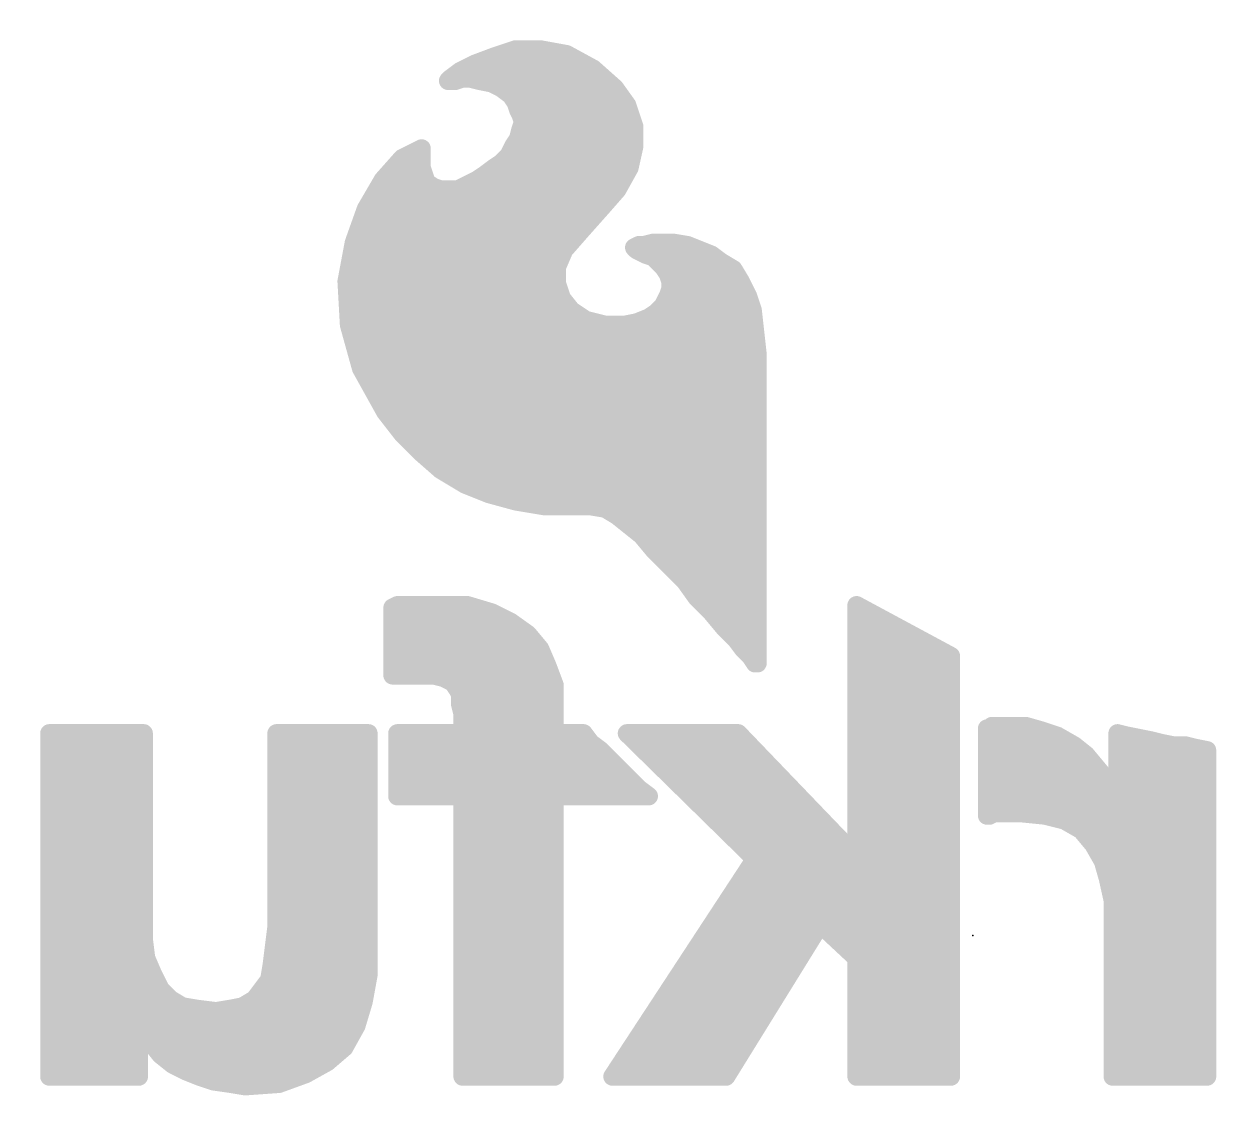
# Model space of a CAD drawing. Extents: x -17 to 166, y -13 to 51.
# Drawn here: x 8.901 to 13.87, y 8.913 to 13.423 of the extents above; entities that cross this region are included whole.
import ezdxf

# ---------------------------------------------------------------- set-up
doc = ezdxf.new("R2010")
doc.units = 0
for name, color, linetype in [('21', 41, 'CONTINUOUS'), ('22', 40, 'CONTINUOUS'), ('24', 53, 'CONTINUOUS'), ('51', 53, 'CONTINUOUS')]:
    doc.layers.add(name, color=color, linetype=linetype)

msp = doc.modelspace()

# ---------------------------------------------------------------- linework, layer by layer
at = {"layer": '21', "const_width": 0.2032}
msp.add_lwpolyline([(5, 16.27, 0.3946), (9.8, 6.57)], format="xyb", dxfattribs=at)
at = {"layer": '22', "const_width": 0.0762}
for points in [[(10.766, 13.258), (10.846, 13.288)], [(10.846, 13.288), (10.936, 13.318)], [(10.936, 13.318), (11.036, 13.318)], [(11.036, 13.318), (11.146, 13.298)], [(11.146, 13.298), (11.256, 13.238)], [(10.706, 13.228), (10.766, 13.258)], [(10.7681, 13.2588), (11.2179, 13.2588)], [(11.256, 13.238), (11.346, 13.158)], [(10.656, 13.188), (10.666, 13.198)], [(10.686, 13.188), (10.656, 13.188)], [(10.666, 13.198), (10.706, 13.228)], [(10.716, 13.198), (10.686, 13.188)], [(10.746, 13.198), (10.716, 13.198)], [(10.786, 13.188), (10.746, 13.198)], [(10.836, 13.178), (10.786, 13.188)], [(10.813, 13.1826), (11.3183, 13.1826)], [(10.876, 13.158), (10.836, 13.178)], [(10.916, 13.128), (10.876, 13.158)], [(11.346, 13.158), (11.396, 13.088)], [(10.936, 13.098), (10.916, 13.128)], [(10.9304, 13.1064), (11.3829, 13.1064)], [(10.946, 13.068), (10.936, 13.098)], [(11.396, 13.088), (11.426, 12.998)], [(10.956, 13.048), (10.946, 13.068)], [(10.966, 13.018), (10.956, 13.048)], [(10.946, 12.948), (10.956, 12.988)], [(10.956, 12.988), (10.966, 13.018)], [(10.9619, 13.0302), (11.4153, 13.0302)], [(11.426, 12.998), (11.426, 12.918)], [(10.926, 12.918), (10.946, 12.948)], [(10.9475, 12.954), (11.426, 12.954)], [(10.466, 12.868), (10.546, 12.908)], [(10.546, 12.908), (10.546, 12.828)], [(10.906, 12.878), (10.926, 12.918)], [(11.426, 12.918), (11.406, 12.828)], [(10.386, 12.778), (10.466, 12.868)], [(10.4856, 12.8778), (10.546, 12.8778)], [(10.846, 12.828), (10.876, 12.848)], [(10.876, 12.848), (10.906, 12.878)], [(10.9058, 12.8778), (11.4171, 12.8778)], [(10.407, 12.8016), (10.5548, 12.8016)], [(10.546, 12.828), (10.566, 12.768)], [(10.776, 12.778), (10.806, 12.798)], [(10.806, 12.798), (10.846, 12.828)], [(10.8108, 12.8016), (11.3913, 12.8016)], [(11.406, 12.828), (11.356, 12.738)], [(10.316, 12.658), (10.386, 12.778)], [(10.566, 12.768), (10.596, 12.748)], [(10.596, 12.748), (10.626, 12.738)], [(10.626, 12.738), (10.696, 12.738)], [(10.696, 12.738), (10.776, 12.778)], [(11.356, 12.738), (11.286, 12.658)], [(10.3553, 12.7254), (11.345, 12.7254)], [(10.266, 12.518), (10.316, 12.658)], [(10.3129, 12.6492), (11.2782, 12.6492)], [(11.286, 12.658), (11.206, 12.568)], [(10.2856, 12.573), (11.2104, 12.573)], [(11.206, 12.568), (11.136, 12.488)], [(10.236, 12.358), (10.266, 12.518)], [(10.262, 12.4968), (11.1437, 12.4968)], [(11.136, 12.488), (11.106, 12.418)], [(11.426, 12.498), (11.446, 12.508)], [(11.436, 12.488), (11.426, 12.498)], [(11.4272, 12.4968), (11.674, 12.4968)], [(11.476, 12.468), (11.436, 12.488)], [(11.446, 12.508), (11.466, 12.508)], [(11.466, 12.508), (11.506, 12.518)], [(11.506, 12.518), (11.586, 12.518)], [(11.586, 12.518), (11.646, 12.508)], [(11.646, 12.508), (11.746, 12.468)], [(11.506, 12.458), (11.476, 12.468)], [(11.546, 12.418), (11.506, 12.458)], [(11.746, 12.468), (11.786, 12.438)], [(11.786, 12.438), (11.836, 12.408)], [(10.2477, 12.4206), (11.1071, 12.4206)], [(11.106, 12.418), (11.106, 12.348)], [(11.5434, 12.4206), (11.815, 12.4206)], [(11.566, 12.388), (11.546, 12.418)], [(11.576, 12.358), (11.566, 12.388)], [(11.836, 12.408), (11.866, 12.358)], [(10.246, 12.178), (10.236, 12.358)], [(10.2368, 12.3444), (11.1072, 12.3444)], [(11.106, 12.348), (11.126, 12.288)], [(11.576, 12.328), (11.576, 12.358)], [(11.576, 12.3444), (11.8728, 12.3444)], [(11.866, 12.358), (11.896, 12.298)], [(11.126, 12.288), (11.166, 12.238)], [(11.546, 12.258), (11.566, 12.298)], [(11.566, 12.298), (11.576, 12.328)], [(11.896, 12.298), (11.916, 12.238)], [(10.241, 12.2682), (11.1418, 12.2682)], [(11.166, 12.238), (11.226, 12.198)], [(11.516, 12.228), (11.546, 12.258)], [(11.5511, 12.2682), (11.9059, 12.2682)], [(11.916, 12.238), (11.936, 12.058)], [(10.2452, 12.192), (11.25, 12.192)], [(11.226, 12.198), (11.306, 12.178)], [(11.386, 12.178), (11.436, 12.188)], [(11.436, 12.188), (11.486, 12.208)], [(11.446, 12.192), (11.9211, 12.192)], [(11.486, 12.208), (11.516, 12.228)], [(10.296, 11.998), (10.246, 12.178)], [(11.306, 12.178), (11.386, 12.178)], [(10.2633, 12.1158), (11.9296, 12.1158)], [(10.2844, 12.0396), (11.936, 12.0396)], [(11.936, 12.058), (11.936, 10.778)], [(10.396, 11.818), (10.296, 11.998)], [(10.3152, 11.9634), (11.936, 11.9634)], [(10.3576, 11.8872), (11.936, 11.8872)], [(10.466, 11.728), (10.396, 11.818)], [(10.4014, 11.811), (11.936, 11.811)], [(10.4607, 11.7348), (11.936, 11.7348)], [(10.546, 11.648), (10.466, 11.728)], [(10.5354, 11.6586), (11.936, 11.6586)], [(10.626, 11.578), (10.546, 11.648)], [(10.621, 11.5824), (11.936, 11.5824)], [(10.726, 11.518), (10.626, 11.578)], [(10.826, 11.478), (10.726, 11.518)], [(10.7555, 11.5062), (11.936, 11.5062)], [(10.936, 11.448), (10.826, 11.478)], [(11.056, 11.428), (10.936, 11.448)], [(11.044, 11.43), (11.936, 11.43)], [(11.246, 11.428), (11.056, 11.428)], [(11.306, 11.418), (11.246, 11.428)], [(11.356, 11.388), (11.306, 11.418)], [(11.456, 11.308), (11.356, 11.388)], [(11.3987, 11.3538), (11.936, 11.3538)], [(11.506, 11.248), (11.456, 11.308)], [(11.4813, 11.2776), (11.936, 11.2776)], [(11.636, 11.118), (11.506, 11.248)], [(11.5526, 11.2014), (11.936, 11.2014)], [(11.6288, 11.1252), (11.936, 11.1252)], [(11.686, 11.048), (11.636, 11.118)], [(11.6853, 11.049), (11.936, 11.049)], [(11.746, 10.988), (11.686, 11.048)], [(10.446, 11.018), (10.426, 11.008)], [(10.426, 11.008), (10.426, 10.728)], [(10.736, 11.018), (10.446, 11.018)], [(10.836, 10.988), (10.736, 11.018)], [(12.736, 10.808), (12.346, 11.018)], [(12.346, 11.018), (12.346, 9.978)], [(10.426, 10.9728), (10.8664, 10.9728)], [(10.916, 10.948), (10.836, 10.988)], [(10.986, 10.898), (10.916, 10.948)], [(11.796, 10.928), (11.746, 10.988)], [(11.7587, 10.9728), (11.936, 10.9728)], [(12.346, 10.9728), (12.4299, 10.9728)], [(10.426, 10.8966), (10.9872, 10.8966)], [(11.036, 10.838), (10.986, 10.898)], [(11.846, 10.878), (11.796, 10.928)], [(11.8274, 10.8966), (11.936, 10.8966)], [(12.346, 10.8966), (12.5715, 10.8966)], [(11.876, 10.838), (11.846, 10.878)], [(10.426, 10.8204), (11.0435, 10.8204)], [(11.066, 10.768), (11.036, 10.838)], [(11.906, 10.808), (11.876, 10.838)], [(11.8936, 10.8204), (11.936, 10.8204)], [(11.926, 10.778), (11.906, 10.808)], [(12.346, 10.8204), (12.713, 10.8204)], [(12.736, 9.068), (12.736, 10.808)], [(11.096, 10.688), (11.066, 10.768)], [(11.936, 10.778), (11.926, 10.778)], [(10.426, 10.7442), (11.0749, 10.7442)], [(10.426, 10.728), (10.596, 10.728)], [(10.596, 10.728), (10.636, 10.718)], [(10.636, 10.718), (10.676, 10.698)], [(10.676, 10.698), (10.696, 10.668)], [(12.346, 10.7442), (12.736, 10.7442)], [(10.696, 10.668), (10.706, 10.648)], [(10.696, 10.668), (11.096, 10.668)], [(10.706, 10.648), (10.706, 10.608)], [(11.096, 10.488), (11.096, 10.688)], [(12.346, 10.668), (12.736, 10.668)], [(10.706, 10.608), (10.716, 10.568)], [(10.7101, 10.5918), (11.096, 10.5918)], [(10.716, 10.568), (10.716, 10.488)], [(12.346, 10.5918), (12.736, 10.5918)], [(10.716, 10.5156), (11.096, 10.5156)], [(12.346, 10.5156), (12.736, 10.5156)], [(12.896, 10.508), (12.886, 10.508)], [(12.886, 10.508), (12.886, 10.148)], [(12.906, 10.518), (12.896, 10.508)], [(12.9036, 10.5156), (13.0544, 10.5156)], [(13.046, 10.518), (12.906, 10.518)], [(13.116, 10.498), (13.046, 10.518)], [(13.176, 10.478), (13.116, 10.498)], [(9.396, 10.488), (9.006, 10.488)], [(9.006, 10.488), (9.006, 9.068)], [(9.396, 9.638), (9.396, 10.488)], [(10.326, 10.488), (9.946, 10.488)], [(9.946, 10.488), (9.946, 9.688)], [(10.326, 9.488), (10.326, 10.488)], [(10.716, 10.488), (10.446, 10.488)], [(10.446, 10.488), (10.446, 10.228)], [(11.216, 10.488), (11.096, 10.488)], [(11.246, 10.448), (11.216, 10.488)], [(11.286, 10.418), (11.246, 10.448)], [(11.856, 10.488), (11.396, 10.488)], [(11.396, 10.488), (11.926, 9.968)], [(12.346, 9.978), (11.856, 10.488)], [(13.246, 10.438), (13.176, 10.478)], [(13.466, 10.478), (13.426, 10.488)], [(13.426, 10.488), (13.426, 10.218)], [(13.566, 10.458), (13.466, 10.478)], [(13.606, 10.448), (13.566, 10.458)], [(13.656, 10.438), (13.606, 10.448)], [(9.006, 10.4394), (9.396, 10.4394)], [(9.946, 10.4394), (10.326, 10.4394)], [(10.446, 10.4394), (11.2575, 10.4394)], [(11.446, 10.258), (11.286, 10.418)], [(11.4455, 10.4394), (11.9027, 10.4394)], [(12.346, 10.4394), (12.736, 10.4394)], [(12.886, 10.4394), (13.2436, 10.4394)], [(13.296, 10.398), (13.246, 10.438)], [(13.346, 10.338), (13.296, 10.398)], [(13.426, 10.4394), (13.649, 10.4394)], [(13.706, 10.438), (13.656, 10.438)], [(13.746, 10.428), (13.706, 10.438)], [(13.796, 10.418), (13.746, 10.428)], [(13.796, 9.068), (13.796, 10.418)], [(9.006, 10.3632), (9.396, 10.3632)], [(9.946, 10.3632), (10.326, 10.3632)], [(10.446, 10.3632), (11.3408, 10.3632)], [(11.5232, 10.3632), (11.9759, 10.3632)], [(12.346, 10.3632), (12.736, 10.3632)], [(12.886, 10.3632), (13.325, 10.3632)], [(13.426, 10.3632), (13.796, 10.3632)], [(13.386, 10.288), (13.346, 10.338)], [(9.006, 10.287), (9.396, 10.287)], [(9.946, 10.287), (10.326, 10.287)], [(10.446, 10.287), (11.417, 10.287)], [(11.486, 10.228), (11.446, 10.258)], [(11.6009, 10.287), (12.0491, 10.287)], [(12.346, 10.287), (12.736, 10.287)], [(12.886, 10.287), (13.3866, 10.287)], [(13.426, 10.218), (13.386, 10.288)], [(13.426, 10.287), (13.796, 10.287)], [(9.006, 10.2108), (9.396, 10.2108)], [(9.946, 10.2108), (10.326, 10.2108)], [(10.446, 10.228), (10.716, 10.228)], [(10.716, 10.228), (10.716, 9.068)], [(10.716, 10.2108), (11.096, 10.2108)], [(11.096, 10.228), (11.486, 10.228)], [(11.096, 9.068), (11.096, 10.228)], [(11.6785, 10.2108), (12.1223, 10.2108)], [(12.346, 10.2108), (12.736, 10.2108)], [(12.886, 10.2108), (13.796, 10.2108)], [(12.896, 10.148), (12.916, 10.158)], [(12.916, 10.158), (13.026, 10.158)], [(13.026, 10.158), (13.126, 10.148)], [(9.006, 10.1346), (9.396, 10.1346)], [(9.946, 10.1346), (10.326, 10.1346)], [(10.716, 10.1346), (11.096, 10.1346)], [(11.7562, 10.1346), (12.1955, 10.1346)], [(12.346, 10.1346), (12.736, 10.1346)], [(12.886, 10.148), (12.896, 10.148)], [(13.126, 10.148), (13.206, 10.128)], [(13.1796, 10.1346), (13.796, 10.1346)], [(13.206, 10.128), (13.276, 10.088)], [(9.006, 10.0584), (9.396, 10.0584)], [(9.946, 10.0584), (10.326, 10.0584)], [(10.716, 10.0584), (11.096, 10.0584)], [(11.8339, 10.0584), (12.2688, 10.0584)], [(12.346, 10.0584), (12.736, 10.0584)], [(13.276, 10.088), (13.326, 10.028)], [(13.3007, 10.0584), (13.796, 10.0584)], [(13.326, 10.028), (13.366, 9.958)], [(9.006, 9.9822), (9.396, 9.9822)], [(9.946, 9.9822), (10.326, 9.9822)], [(10.716, 9.9822), (11.096, 9.9822)], [(11.926, 9.968), (11.336, 9.068)], [(11.9115, 9.9822), (12.342, 9.9822)], [(12.346, 9.9822), (12.736, 9.9822)], [(13.3522, 9.9822), (13.796, 9.9822)], [(13.366, 9.958), (13.386, 9.888)], [(9.006, 9.906), (9.396, 9.906)], [(9.946, 9.906), (10.326, 9.906)], [(10.716, 9.906), (11.096, 9.906)], [(11.8854, 9.906), (12.736, 9.906)], [(13.3809, 9.906), (13.796, 9.906)], [(13.386, 9.888), (13.406, 9.798)], [(9.006, 9.8298), (9.396, 9.8298)], [(9.946, 9.8298), (10.326, 9.8298)], [(10.716, 9.8298), (11.096, 9.8298)], [(11.8354, 9.8298), (12.736, 9.8298)], [(13.3989, 9.8298), (13.796, 9.8298)], [(9.006, 9.7536), (9.396, 9.7536)], [(9.946, 9.7536), (10.326, 9.7536)], [(10.716, 9.7536), (11.096, 9.7536)], [(11.7855, 9.7536), (12.736, 9.7536)], [(13.406, 9.798), (13.406, 9.068)], [(13.406, 9.7536), (13.796, 9.7536)], [(9.006, 9.6774), (9.396, 9.6774)], [(9.946, 9.688), (9.926, 9.528)], [(9.9447, 9.6774), (10.326, 9.6774)], [(10.716, 9.6774), (11.096, 9.6774)], [(11.7355, 9.6774), (12.1832, 9.6774)], [(11.806, 9.068), (12.196, 9.698)], [(12.196, 9.698), (12.346, 9.558)], [(12.2181, 9.6774), (12.736, 9.6774)], [(13.406, 9.6774), (13.796, 9.6774)], [(9.406, 9.558), (9.396, 9.638)], [(9.006, 9.6012), (9.4006, 9.6012)], [(9.436, 9.488), (9.406, 9.558)], [(9.9352, 9.6012), (10.326, 9.6012)], [(10.716, 9.6012), (11.096, 9.6012)], [(11.6855, 9.6012), (12.1361, 9.6012)], [(12.2997, 9.6012), (12.736, 9.6012)], [(12.346, 9.558), (12.346, 9.068)], [(13.406, 9.6012), (13.796, 9.6012)], [(9.006, 9.525), (9.4201, 9.525)], [(9.926, 9.528), (9.916, 9.468)], [(9.9255, 9.525), (10.326, 9.525)], [(10.716, 9.525), (11.096, 9.525)], [(11.6356, 9.525), (12.0889, 9.525)], [(12.346, 9.525), (12.736, 9.525)], [(13.406, 9.525), (13.796, 9.525)], [(9.466, 9.428), (9.436, 9.488)], [(9.916, 9.468), (9.856, 9.388)], [(10.306, 9.378), (10.326, 9.488)], [(9.006, 9.4488), (9.4556, 9.4488)], [(9.506, 9.388), (9.466, 9.428)], [(9.9016, 9.4488), (10.3189, 9.4488)], [(10.716, 9.4488), (11.096, 9.4488)], [(11.5856, 9.4488), (12.0417, 9.4488)], [(12.346, 9.4488), (12.736, 9.4488)], [(13.406, 9.4488), (13.796, 9.4488)], [(9.006, 9.3726), (9.5317, 9.3726)], [(9.556, 9.358), (9.506, 9.388)], [(9.616, 9.348), (9.556, 9.358)], [(9.806, 9.358), (9.756, 9.348)], [(9.856, 9.388), (9.806, 9.358)], [(9.8303, 9.3726), (10.3044, 9.3726)], [(10.276, 9.278), (10.306, 9.378)], [(10.716, 9.3726), (11.096, 9.3726)], [(11.5357, 9.3726), (11.9946, 9.3726)], [(12.346, 9.3726), (12.736, 9.3726)], [(13.406, 9.3726), (13.796, 9.3726)], [(9.696, 9.338), (9.616, 9.348)], [(9.756, 9.348), (9.696, 9.338)], [(9.006, 9.2964), (10.2815, 9.2964)], [(9.376, 9.068), (9.376, 9.268)], [(9.376, 9.268), (9.386, 9.268)], [(9.386, 9.268), (9.426, 9.208)], [(10.226, 9.188), (10.276, 9.278)], [(10.716, 9.2964), (11.096, 9.2964)], [(11.4857, 9.2964), (11.9474, 9.2964)], [(12.346, 9.2964), (12.736, 9.2964)], [(13.406, 9.2964), (13.796, 9.2964)], [(9.006, 9.2202), (9.376, 9.2202)], [(9.4179, 9.2202), (10.2439, 9.2202)], [(9.426, 9.208), (9.466, 9.158)], [(10.716, 9.2202), (11.096, 9.2202)], [(11.4358, 9.2202), (11.9002, 9.2202)], [(12.346, 9.2202), (12.736, 9.2202)], [(13.406, 9.2202), (13.796, 9.2202)], [(9.466, 9.158), (9.516, 9.118)], [(10.156, 9.128), (10.226, 9.188)], [(9.006, 9.144), (9.376, 9.144)], [(9.4835, 9.144), (10.1747, 9.144)], [(9.516, 9.118), (9.576, 9.088)], [(10.066, 9.078), (10.156, 9.128)], [(10.716, 9.144), (11.096, 9.144)], [(11.3858, 9.144), (11.853, 9.144)], [(12.346, 9.144), (12.736, 9.144)], [(13.406, 9.144), (13.796, 9.144)], [(9.006, 9.068), (9.376, 9.068)], [(9.576, 9.088), (9.626, 9.068)], [(9.626, 9.068), (9.686, 9.048)], [(9.6266, 9.0678), (10.038, 9.0678)], [(9.956, 9.038), (10.066, 9.078)], [(10.716, 9.068), (11.096, 9.068)], [(11.336, 9.068), (11.806, 9.068)], [(12.346, 9.068), (12.736, 9.068)], [(13.406, 9.068), (13.796, 9.068)], [(9.686, 9.048), (9.756, 9.038)], [(9.756, 9.038), (9.816, 9.028)], [(9.816, 9.028), (9.956, 9.038)]]:
    msp.add_lwpolyline(points, dxfattribs=at)
at = {"layer": '22', "const_width": 0.0381}
for points in [[(10.84, 13.3061, 1), (10.852, 13.2699)], [(10.8527, 13.2702, 1), (10.8393, 13.3058)], [(10.936, 13.3371, 1), (10.936, 13.299)], [(10.942, 13.2999, 1), (10.93, 13.3361)], [(11.0394, 13.3367, 1), (11.0326, 13.2993)], [(11.036, 13.299, 1), (11.036, 13.3371)], [(11.1551, 13.3147, 1), (11.1369, 13.2813)], [(11.1426, 13.2793, 1), (11.1494, 13.3167)], [(10.7593, 13.2758, 1), (10.7727, 13.2402)], [(10.7681, 13.2779, 1), (10.7681, 13.2398)], [(10.7745, 13.241, 1), (10.7575, 13.275)], [(11.2179, 13.2398, 1), (11.2179, 13.2779)], [(11.2687, 13.2522, 1), (11.2433, 13.2238)], [(11.2469, 13.2213, 1), (11.2651, 13.2547)], [(10.656, 13.2071, 1), (10.656, 13.169)], [(10.6425, 13.2015, 1), (10.6695, 13.1745)], [(10.6546, 13.2132, 1), (10.6774, 13.1828)], [(10.6795, 13.1845, 1), (10.6525, 13.2115)], [(10.68, 13.2061, 1), (10.692, 13.1699)], [(10.686, 13.169, 1), (10.686, 13.2071)], [(10.6975, 13.245, 1), (10.7145, 13.211)], [(10.7174, 13.2128, 1), (10.6946, 13.2432)], [(10.716, 13.2171, 1), (10.716, 13.179)], [(10.722, 13.1799, 1), (10.71, 13.2161)], [(10.7506, 13.2165, 1), (10.7414, 13.1795)], [(10.746, 13.179, 1), (10.746, 13.2171)], [(10.7897, 13.2067, 1), (10.7823, 13.1693)], [(10.7814, 13.1695, 1), (10.7906, 13.2065)], [(10.813, 13.2017, 1), (10.813, 13.1636)], [(11.3183, 13.1636, 1), (11.3183, 13.2017)], [(10.8445, 13.195, 1), (10.8275, 13.161)], [(10.8323, 13.1593, 1), (10.8397, 13.1967)], [(10.8874, 13.1732, 1), (10.8646, 13.1428)], [(10.8675, 13.141, 1), (10.8845, 13.175)], [(11.3615, 13.1691, 1), (11.3305, 13.1469)], [(11.3333, 13.1438, 1), (11.3587, 13.1722)], [(10.9319, 13.1386, 1), (10.9001, 13.1174)], [(10.9046, 13.1128, 1), (10.9274, 13.1432)], [(10.9304, 13.1255, 1), (10.9304, 13.0874)], [(10.9541, 13.104, 1), (10.9179, 13.092)], [(10.9201, 13.0874, 1), (10.9519, 13.1086)], [(11.4141, 13.094, 1), (11.3779, 13.082)], [(11.3829, 13.0874, 1), (11.3829, 13.1255)], [(10.963, 13.0765, 1), (10.929, 13.0595)], [(10.9279, 13.062, 1), (10.9641, 13.074)], [(10.9741, 13.054, 1), (10.9379, 13.042)], [(10.939, 13.0395, 1), (10.973, 13.0565)], [(11.3805, 13.0769, 1), (11.4115, 13.0991)], [(10.9745, 12.9834, 1), (10.9375, 12.9926)], [(10.9619, 13.0493, 1), (10.9619, 13.0112)], [(10.9841, 13.012, 1), (10.9479, 13.024)], [(10.9479, 13.012, 1), (10.9841, 13.024)], [(11.4451, 12.998, 1), (11.407, 12.998)], [(11.4079, 12.992, 1), (11.4441, 13.004)], [(11.4153, 13.0112, 1), (11.4153, 13.0493)], [(10.9275, 12.9526, 1), (10.9645, 12.9434)], [(10.9475, 12.9731, 1), (10.9475, 12.935)], [(10.9619, 12.9374, 1), (10.9301, 12.9586)], [(10.9379, 12.994, 1), (10.9741, 12.982)], [(11.426, 12.935, 1), (11.426, 12.9731)], [(10.5651, 12.908, 1), (10.527, 12.908)], [(10.5545, 12.891, 1), (10.5375, 12.925)], [(10.9101, 12.9286, 1), (10.9419, 12.9074)], [(10.943, 12.9095, 1), (10.909, 12.9265)], [(11.407, 12.918, 1), (11.4451, 12.918)], [(11.4446, 12.9139, 1), (11.4074, 12.9221)], [(10.4575, 12.885, 1), (10.4745, 12.851)], [(10.4802, 12.8553, 1), (10.4518, 12.8807)], [(10.4856, 12.8969, 1), (10.4856, 12.8588)], [(10.546, 12.8588, 1), (10.546, 12.8969)], [(10.8625, 12.8615, 1), (10.8895, 12.8345)], [(10.8866, 12.8321, 1), (10.8654, 12.8639)], [(10.9058, 12.8969, 1), (10.9058, 12.8588)], [(10.889, 12.8865, 1), (10.923, 12.8695)], [(10.9195, 12.8645, 1), (10.8925, 12.8915)], [(11.4171, 12.8588, 1), (11.4171, 12.8969)], [(10.407, 12.8207, 1), (10.407, 12.7826)], [(10.5641, 12.834, 1), (10.5279, 12.822)], [(10.527, 12.828, 1), (10.5651, 12.828)], [(10.5548, 12.7826, 1), (10.5548, 12.8207)], [(10.7946, 12.8132, 1), (10.8174, 12.7828)], [(10.8108, 12.8207, 1), (10.8108, 12.7826)], [(10.8166, 12.7821, 1), (10.7954, 12.8139)], [(10.8354, 12.8439, 1), (10.8566, 12.8121)], [(10.8574, 12.8128, 1), (10.8346, 12.8432)], [(11.3874, 12.8321, 1), (11.4246, 12.8239)], [(11.4227, 12.8187, 1), (11.3893, 12.8373)], [(11.3913, 12.7826, 1), (11.3913, 12.8207)], [(10.3718, 12.7907, 1), (10.4002, 12.7653)], [(10.4025, 12.7684, 1), (10.3695, 12.7876)], [(10.5766, 12.7839, 1), (10.5554, 12.7521)], [(10.5479, 12.762, 1), (10.5841, 12.774)], [(10.602, 12.7661, 1), (10.59, 12.7299)], [(10.5854, 12.7321, 1), (10.6066, 12.7639)], [(10.626, 12.7571, 1), (10.626, 12.719)], [(10.62, 12.7199, 1), (10.632, 12.7561)], [(10.6875, 12.755, 1), (10.7045, 12.721)], [(10.696, 12.719, 1), (10.696, 12.7571)], [(10.7654, 12.7939, 1), (10.7866, 12.7621)], [(10.7845, 12.761, 1), (10.7675, 12.795)], [(11.3703, 12.7255, 1), (11.3417, 12.7505)], [(10.3553, 12.7445, 1), (10.3553, 12.7064)], [(11.3393, 12.7473, 1), (11.3727, 12.7287)], [(11.345, 12.7064, 1), (11.345, 12.7445)], [(10.3129, 12.6683, 1), (10.3129, 12.6302)], [(10.2995, 12.6676, 1), (10.3325, 12.6484)], [(10.3339, 12.6516, 1), (10.2981, 12.6644)], [(11.2717, 12.6705, 1), (11.3003, 12.6455)], [(11.3002, 12.6453, 1), (11.2718, 12.6707)], [(11.2782, 12.6302, 1), (11.2782, 12.6683)], [(10.2856, 12.5921, 1), (10.2856, 12.554)], [(11.1918, 12.5807, 1), (11.2202, 12.5553)], [(11.2203, 12.5555, 1), (11.1917, 12.5805)], [(11.2104, 12.554, 1), (11.2104, 12.5921)], [(10.262, 12.5159, 1), (10.262, 12.4778)], [(10.2481, 12.5244, 1), (10.2839, 12.5116)], [(10.2847, 12.5145, 1), (10.2473, 12.5215)], [(11.1535, 12.4805, 1), (11.1185, 12.4955)], [(11.1437, 12.4778, 1), (11.1437, 12.5159)], [(11.4395, 12.5115, 1), (11.4125, 12.4845)], [(11.4175, 12.515, 1), (11.4345, 12.481)], [(11.4272, 12.5159, 1), (11.4272, 12.4778)], [(11.4445, 12.505, 1), (11.4275, 12.471)], [(11.446, 12.5271, 1), (11.446, 12.489)], [(11.4545, 12.491, 1), (11.4375, 12.525)], [(11.4614, 12.5265, 1), (11.4706, 12.4895)], [(11.466, 12.489, 1), (11.466, 12.5271)], [(11.506, 12.5371, 1), (11.506, 12.499)], [(11.5106, 12.4995, 1), (11.5014, 12.5365)], [(11.5891, 12.5368, 1), (11.5829, 12.4992)], [(11.586, 12.499, 1), (11.586, 12.5371)], [(11.6531, 12.5257, 1), (11.6389, 12.4903)], [(11.6429, 12.4892, 1), (11.6491, 12.5268)], [(11.674, 12.4778, 1), (11.674, 12.5159)], [(11.1217, 12.5005, 1), (11.1503, 12.4755)], [(11.4225, 12.4745, 1), (11.4495, 12.5015)], [(11.482, 12.4861, 1), (11.47, 12.4499)], [(11.4675, 12.451, 1), (11.4845, 12.485)], [(11.5195, 12.4715, 1), (11.4925, 12.4445)], [(11.5, 12.4399, 1), (11.512, 12.4761)], [(11.7574, 12.4832, 1), (11.7346, 12.4528)], [(11.7389, 12.4503, 1), (11.7531, 12.4857)], [(11.7958, 12.4543, 1), (11.7762, 12.4217)], [(10.2477, 12.4397, 1), (10.2477, 12.4016)], [(11.125, 12.418, 1), (11.0869, 12.418)], [(11.0885, 12.4255, 1), (11.1235, 12.4105)], [(11.1071, 12.4016, 1), (11.1071, 12.4397)], [(11.5434, 12.4397, 1), (11.5434, 12.4016)], [(11.5619, 12.4286, 1), (11.5301, 12.4074)], [(11.5325, 12.4045, 1), (11.5595, 12.4315)], [(11.5841, 12.394, 1), (11.5479, 12.382)], [(11.7746, 12.4228, 1), (11.7974, 12.4532)], [(11.815, 12.4016, 1), (11.815, 12.4397)], [(11.8523, 12.4178, 1), (11.8197, 12.3982)], [(11.8262, 12.3917, 1), (11.8458, 12.4243)], [(10.255, 12.3591, 1), (10.217, 12.3569)], [(10.2173, 12.3615, 1), (10.2547, 12.3545)], [(10.2368, 12.3635, 1), (10.2368, 12.3254)], [(11.1241, 12.354, 1), (11.0879, 12.342)], [(11.1072, 12.3254, 1), (11.1072, 12.3635)], [(11.5501, 12.3774, 1), (11.5819, 12.3986)], [(11.576, 12.3635, 1), (11.576, 12.3254)], [(11.5951, 12.358, 1), (11.557, 12.358)], [(11.5579, 12.352, 1), (11.5941, 12.364)], [(11.883, 12.3665, 1), (11.849, 12.3495)], [(11.8497, 12.3482, 1), (11.8823, 12.3678)], [(11.8728, 12.3254, 1), (11.8728, 12.3635)], [(11.0869, 12.348, 1), (11.125, 12.348)], [(11.1409, 12.2999, 1), (11.1111, 12.2761)], [(11.583, 12.2895, 1), (11.549, 12.3065)], [(11.557, 12.328, 1), (11.5951, 12.328)], [(11.5941, 12.322, 1), (11.5579, 12.334)], [(11.9141, 12.304, 1), (11.8779, 12.292)], [(11.879, 12.2895, 1), (11.913, 12.3065)], [(10.241, 12.2873, 1), (10.241, 12.2492)], [(11.1079, 12.282, 1), (11.1441, 12.294)], [(11.1418, 12.2492, 1), (11.1418, 12.2873)], [(11.1766, 12.2539, 1), (11.1554, 12.2221)], [(11.529, 12.2665, 1), (11.563, 12.2495)], [(11.5511, 12.2873, 1), (11.5511, 12.2492)], [(11.5595, 12.2445, 1), (11.5325, 12.2715)], [(11.5479, 12.304, 1), (11.5841, 12.292)], [(11.9349, 12.2401, 1), (11.8971, 12.2359)], [(11.9059, 12.2492, 1), (11.9059, 12.2873)], [(10.2452, 12.2111, 1), (10.2452, 12.173)], [(11.1511, 12.2261, 1), (11.1809, 12.2499)], [(11.2306, 12.2165, 1), (11.2214, 12.1795)], [(11.2154, 12.1821, 1), (11.2366, 12.2139)], [(11.25, 12.173, 1), (11.25, 12.2111)], [(11.4289, 12.2057, 1), (11.4431, 12.1703)], [(11.446, 12.2111, 1), (11.446, 12.173)], [(11.4397, 12.1693, 1), (11.4323, 12.2067)], [(11.4754, 12.2239, 1), (11.4966, 12.1921)], [(11.4931, 12.1903, 1), (11.4789, 12.2257)], [(11.5025, 12.2415, 1), (11.5295, 12.2145)], [(11.5266, 12.2121, 1), (11.5054, 12.2439)], [(11.8979, 12.232, 1), (11.9341, 12.244)], [(11.9211, 12.173, 1), (11.9211, 12.2111)], [(10.2644, 12.1831, 1), (10.2276, 12.1729)], [(10.227, 12.1769, 1), (10.265, 12.1791)], [(11.306, 12.1971, 1), (11.306, 12.159)], [(11.3014, 12.1595, 1), (11.3106, 12.1965)], [(11.3823, 12.1967, 1), (11.3897, 12.1593)], [(11.386, 12.159, 1), (11.386, 12.1971)], [(10.2633, 12.1349, 1), (10.2633, 12.0968)], [(11.9296, 12.0968, 1), (11.9296, 12.1349)], [(10.2844, 12.0587, 1), (10.2844, 12.0206)], [(11.955, 12.058, 1), (11.9169, 12.058)], [(11.9171, 12.0559, 1), (11.9549, 12.0601)], [(11.936, 12.0206, 1), (11.936, 12.0587)], [(10.3127, 12.0073, 1), (10.2793, 11.9887)], [(10.2776, 11.9929, 1), (10.3144, 12.0031)], [(10.3152, 11.9825, 1), (10.3152, 11.9444)], [(11.936, 11.9444, 1), (11.936, 11.9825)], [(10.3576, 11.9063, 1), (10.3576, 11.8681)], [(11.936, 11.8681, 1), (11.936, 11.9063)], [(10.411, 11.8297, 1), (10.381, 11.8063)], [(10.3793, 11.8087, 1), (10.4127, 11.8273)], [(10.4014, 11.83, 1), (10.4014, 11.7919)], [(11.936, 11.7919, 1), (11.936, 11.83)], [(10.4607, 11.7538, 1), (10.4607, 11.7157)], [(10.4795, 11.7415, 1), (10.4525, 11.7145)], [(10.451, 11.7163, 1), (10.481, 11.7397)], [(11.936, 11.7157, 1), (11.936, 11.7538)], [(10.5354, 11.6776, 1), (10.5354, 11.6395)], [(10.5585, 11.6623, 1), (10.5335, 11.6337)], [(10.5325, 11.6345, 1), (10.5595, 11.6615)], [(11.936, 11.6395, 1), (11.936, 11.6776)], [(10.621, 11.6014, 1), (10.621, 11.5633)], [(10.6358, 11.5943, 1), (10.6162, 11.5617)], [(10.6135, 11.5637, 1), (10.6385, 11.5923)], [(11.936, 11.5633, 1), (11.936, 11.6014)], [(10.7331, 11.5357, 1), (10.7189, 11.5003)], [(10.7162, 11.5017, 1), (10.7358, 11.5343)], [(10.7555, 11.5252, 1), (10.7555, 11.4871)], [(11.936, 11.4871, 1), (11.936, 11.5252)], [(10.831, 11.4964, 1), (10.821, 11.4596)], [(10.8189, 11.4603, 1), (10.8331, 11.4957)], [(10.9391, 11.4668, 1), (10.9329, 11.4292)], [(10.931, 11.4296, 1), (10.941, 11.4664)], [(11.044, 11.449, 1), (11.044, 11.4109)], [(11.056, 11.4471, 1), (11.056, 11.409)], [(11.0529, 11.4092, 1), (11.0591, 11.4468)], [(11.2491, 11.4468, 1), (11.2429, 11.4092)], [(11.246, 11.409, 1), (11.246, 11.4471)], [(11.3158, 11.4343, 1), (11.2962, 11.4017)], [(11.3029, 11.3992, 1), (11.3091, 11.4368)], [(11.936, 11.4109, 1), (11.936, 11.449)], [(11.3679, 11.4029, 1), (11.3441, 11.3731)], [(11.3462, 11.3717, 1), (11.3658, 11.4043)], [(11.3987, 11.3728, 1), (11.3987, 11.3347)], [(11.936, 11.3347, 1), (11.936, 11.3728)], [(11.4706, 11.3202, 1), (11.4414, 11.2958)], [(11.4441, 11.2931, 1), (11.4679, 11.3229)], [(11.4813, 11.2967, 1), (11.4813, 11.2586)], [(11.5195, 11.2615, 1), (11.4925, 11.2345)], [(11.936, 11.2586, 1), (11.936, 11.2967)], [(11.4914, 11.2358, 1), (11.5206, 11.2602)], [(11.5526, 11.2205, 1), (11.5526, 11.1824)], [(11.936, 11.1824, 1), (11.936, 11.2205)], [(11.6288, 11.1443, 1), (11.6288, 11.1062)], [(11.6515, 11.1291, 1), (11.6205, 11.1069)], [(11.6225, 11.1045, 1), (11.6495, 11.1315)], [(11.936, 11.1062, 1), (11.936, 11.1443)], [(11.6853, 11.0681, 1), (11.6853, 11.03)], [(11.6995, 11.0615, 1), (11.6725, 11.0345)], [(11.936, 11.03, 1), (11.936, 11.0681)], [(10.4175, 11.025, 1), (10.4345, 10.991)], [(10.4451, 11.008, 1), (10.407, 11.008)], [(10.446, 11.0371, 1), (10.446, 10.999)], [(10.4545, 11.001, 1), (10.4375, 11.035)], [(10.7415, 11.0362, 1), (10.7305, 10.9998)], [(10.736, 10.999, 1), (10.736, 11.0371)], [(11.6705, 11.0369, 1), (11.7015, 11.0591)], [(12.355, 11.0348, 1), (12.337, 11.0012)], [(12.3651, 11.018, 1), (12.327, 11.018)], [(10.426, 10.9919, 1), (10.426, 10.9538)], [(10.8445, 11.005, 1), (10.8275, 10.971)], [(10.8305, 10.9698, 1), (10.8415, 11.0062)], [(10.8664, 10.9538, 1), (10.8664, 10.9919)], [(10.9271, 10.9635, 1), (10.9049, 10.9325)], [(10.9075, 10.931, 1), (10.9245, 10.965)], [(11.7606, 11.0002, 1), (11.7314, 10.9758)], [(11.7325, 10.9745, 1), (11.7595, 11.0015)], [(11.7587, 10.9919, 1), (11.7587, 10.9538)], [(11.936, 10.9538, 1), (11.936, 10.9919)], [(12.346, 10.9919, 1), (12.346, 10.9538)], [(12.4299, 10.9538, 1), (12.4299, 10.9919)], [(10.426, 10.9157, 1), (10.426, 10.8776)], [(11.0006, 10.9102, 1), (10.9714, 10.8858)], [(10.9749, 10.8825, 1), (10.9971, 10.9135)], [(10.9872, 10.8776, 1), (10.9872, 10.9157)], [(11.8095, 10.9415, 1), (11.7825, 10.9145)], [(11.7814, 10.9158, 1), (11.8106, 10.9402)], [(11.8274, 10.9157, 1), (11.8274, 10.8776)], [(11.936, 10.8776, 1), (11.936, 10.9157)], [(12.346, 10.9157, 1), (12.346, 10.8776)], [(12.5715, 10.8776, 1), (12.5715, 10.9157)], [(11.8612, 10.8894, 1), (11.8308, 10.8666)], [(11.8325, 10.8645, 1), (11.8595, 10.8915)], [(10.426, 10.8395, 1), (10.426, 10.8014)], [(11.0535, 10.8455, 1), (11.0185, 10.8305)], [(11.0214, 10.8258, 1), (11.0506, 10.8502)], [(11.0435, 10.8014, 1), (11.0435, 10.8395)], [(11.8895, 10.8515, 1), (11.8625, 10.8245)], [(11.8608, 10.8266, 1), (11.8912, 10.8494)], [(11.8936, 10.8395, 1), (11.8936, 10.8014)], [(11.9219, 10.8186, 1), (11.8901, 10.7974)], [(11.8925, 10.7945, 1), (11.9195, 10.8215)], [(11.936, 10.8014, 1), (11.936, 10.8395)], [(12.346, 10.8395, 1), (12.346, 10.8014)], [(12.713, 10.8014, 1), (12.713, 10.8395)], [(12.7551, 10.808, 1), (12.717, 10.808)], [(12.727, 10.7912, 1), (12.745, 10.8248)], [(11.0838, 10.7747, 1), (11.0482, 10.7613)], [(11.0485, 10.7605, 1), (11.0835, 10.7755)], [(11.926, 10.7971, 1), (11.926, 10.759)], [(11.9101, 10.7674, 1), (11.9419, 10.7886)], [(11.9169, 10.778, 1), (11.955, 10.778)], [(11.936, 10.759, 1), (11.936, 10.7971)], [(10.426, 10.7633, 1), (10.426, 10.7252)], [(10.426, 10.747, 1), (10.426, 10.7089)], [(10.407, 10.728, 1), (10.4451, 10.728)], [(10.6006, 10.7465, 1), (10.5914, 10.7095)], [(10.596, 10.7089, 1), (10.596, 10.747)], [(10.6445, 10.735, 1), (10.6275, 10.701)], [(10.6314, 10.6995, 1), (10.6406, 10.7365)], [(10.6919, 10.7086, 1), (10.6601, 10.6874)], [(10.6675, 10.681, 1), (10.6845, 10.715)], [(11.0749, 10.7252, 1), (11.0749, 10.7633)], [(12.346, 10.7633, 1), (12.346, 10.7252)], [(12.736, 10.7252, 1), (12.736, 10.7633)], [(10.713, 10.6765, 1), (10.679, 10.6595)], [(10.696, 10.6871, 1), (10.696, 10.649)], [(10.6801, 10.6574, 1), (10.7119, 10.6786)], [(10.7251, 10.648, 1), (10.687, 10.648)], [(11.1151, 10.688, 1), (11.077, 10.688)], [(11.0782, 10.6813, 1), (11.1138, 10.6947)], [(11.096, 10.649, 1), (11.096, 10.6871)], [(12.346, 10.6871, 1), (12.346, 10.649)], [(12.736, 10.649, 1), (12.736, 10.6871)], [(10.7245, 10.6126, 1), (10.6875, 10.6034)], [(10.689, 10.6395, 1), (10.723, 10.6565)], [(10.687, 10.608, 1), (10.7251, 10.608)], [(10.7101, 10.6109, 1), (10.7101, 10.5728)], [(10.7351, 10.568, 1), (10.697, 10.568)], [(10.6975, 10.5634, 1), (10.7345, 10.5726)], [(11.096, 10.5728, 1), (11.096, 10.6109)], [(12.346, 10.6109, 1), (12.346, 10.5728)], [(12.736, 10.5728, 1), (12.736, 10.6109)], [(10.716, 10.5347, 1), (10.716, 10.4966)], [(11.096, 10.4966, 1), (11.096, 10.5347)], [(12.346, 10.5347, 1), (12.346, 10.4966)], [(12.736, 10.4966, 1), (12.736, 10.5347)], [(12.886, 10.5271, 1), (12.886, 10.489)], [(12.9051, 10.508, 1), (12.867, 10.508)], [(12.8825, 10.5215, 1), (12.9095, 10.4945)], [(12.9036, 10.5347, 1), (12.9036, 10.4966)], [(12.906, 10.5371, 1), (12.906, 10.499)], [(12.9195, 10.5045, 1), (12.8925, 10.5315)], [(12.896, 10.489, 1), (12.896, 10.5271)], [(13.0512, 10.5363, 1), (13.0408, 10.4997)], [(13.046, 10.499, 1), (13.046, 10.5371)], [(13.0544, 10.4966, 1), (13.0544, 10.5347)], [(13.122, 10.5161, 1), (13.11, 10.4799)], [(13.1108, 10.4797, 1), (13.1212, 10.5163)], [(9.006, 10.5071, 1), (9.006, 10.469)], [(9.0251, 10.488, 1), (8.987, 10.488)], [(9.4151, 10.488, 1), (9.377, 10.488)], [(9.396, 10.469, 1), (9.396, 10.5071)], [(9.965, 10.488, 1), (9.9269, 10.488)], [(9.946, 10.5071, 1), (9.946, 10.469)], [(10.3451, 10.488, 1), (10.307, 10.488)], [(10.326, 10.469, 1), (10.326, 10.5071)], [(10.465, 10.488, 1), (10.4269, 10.488)], [(10.446, 10.5071, 1), (10.446, 10.469)], [(10.697, 10.488, 1), (10.7351, 10.488)], [(10.716, 10.469, 1), (10.716, 10.5071)], [(11.096, 10.5071, 1), (11.096, 10.469)], [(11.077, 10.488, 1), (11.1151, 10.488)], [(11.2312, 10.4994, 1), (11.2008, 10.4766)], [(11.216, 10.469, 1), (11.216, 10.5071)], [(11.2574, 10.4632, 1), (11.2346, 10.4328)], [(11.396, 10.5071, 1), (11.396, 10.469)], [(11.4093, 10.5016, 1), (11.3827, 10.4744)], [(11.8697, 10.5012, 1), (11.8423, 10.4748)], [(11.856, 10.469, 1), (11.856, 10.5071)], [(13.1855, 10.4945, 1), (13.1665, 10.4615)], [(13.17, 10.4599, 1), (13.182, 10.4961)], [(13.4306, 10.5065, 1), (13.4214, 10.4695)], [(13.4451, 10.488, 1), (13.407, 10.488)], [(13.4697, 10.4967, 1), (13.4623, 10.4593)], [(13.4614, 10.4595, 1), (13.4706, 10.4965)], [(13.5706, 10.4765, 1), (13.5614, 10.4395)], [(13.5623, 10.4393, 1), (13.5697, 10.4767)], [(13.6097, 10.4667, 1), (13.6023, 10.4293)], [(13.6014, 10.4295, 1), (13.6106, 10.4665)], [(9.006, 10.4585, 1), (9.006, 10.4204)], [(9.396, 10.4204, 1), (9.396, 10.4585)], [(9.946, 10.4585, 1), (9.946, 10.4204)], [(10.326, 10.4204, 1), (10.326, 10.4585)], [(10.446, 10.4585, 1), (10.446, 10.4204)], [(11.2308, 10.4366, 1), (11.2612, 10.4594)], [(11.2575, 10.4204, 1), (11.2575, 10.4585)], [(11.2995, 10.4315, 1), (11.2725, 10.4045)], [(11.2746, 10.4028, 1), (11.2974, 10.4332)], [(11.4455, 10.4585, 1), (11.4455, 10.4204)], [(11.9027, 10.4204, 1), (11.9027, 10.4585)], [(12.346, 10.4585, 1), (12.346, 10.4204)], [(12.736, 10.4204, 1), (12.736, 10.4585)], [(12.886, 10.4585, 1), (12.886, 10.4204)], [(13.2579, 10.4529, 1), (13.2341, 10.4231)], [(13.2365, 10.4215, 1), (13.2555, 10.4545)], [(13.2436, 10.4204, 1), (13.2436, 10.4585)], [(13.3106, 10.4102, 1), (13.2814, 10.3858)], [(13.426, 10.4585, 1), (13.426, 10.4204)], [(13.656, 10.4571, 1), (13.656, 10.419)], [(13.649, 10.4204, 1), (13.649, 10.4585)], [(13.6523, 10.4193, 1), (13.6597, 10.4567)], [(13.7106, 10.4565, 1), (13.7014, 10.4195)], [(13.706, 10.419, 1), (13.706, 10.4571)], [(13.7497, 10.4467, 1), (13.7423, 10.4093)], [(13.7414, 10.4095, 1), (13.7506, 10.4465)], [(13.8151, 10.418, 1), (13.777, 10.418)], [(13.7923, 10.3993, 1), (13.7997, 10.4367)], [(9.006, 10.3823, 1), (9.006, 10.3442)], [(9.396, 10.3442, 1), (9.396, 10.3823)], [(9.946, 10.3823, 1), (9.946, 10.3442)], [(10.326, 10.3442, 1), (10.326, 10.3823)], [(10.446, 10.3823, 1), (10.446, 10.3442)], [(11.3408, 10.3442, 1), (11.3408, 10.3823)], [(11.5232, 10.3823, 1), (11.5232, 10.3442)], [(11.9759, 10.3442, 1), (11.9759, 10.3823)], [(12.346, 10.3823, 1), (12.346, 10.3442)], [(12.736, 10.3442, 1), (12.736, 10.3823)], [(12.886, 10.3823, 1), (12.886, 10.3442)], [(13.2841, 10.3831, 1), (13.3079, 10.4129)], [(13.325, 10.3442, 1), (13.325, 10.3823)], [(13.426, 10.3823, 1), (13.426, 10.3442)], [(13.796, 10.3442, 1), (13.796, 10.3823)], [(13.3609, 10.3499, 1), (13.3311, 10.3261)], [(13.3314, 10.3258, 1), (13.3606, 10.3502)], [(9.006, 10.3061, 1), (9.006, 10.268)], [(9.396, 10.268, 1), (9.396, 10.3061)], [(9.946, 10.3061, 1), (9.946, 10.268)], [(10.326, 10.268, 1), (10.326, 10.3061)], [(10.446, 10.3061, 1), (10.446, 10.268)], [(11.417, 10.268, 1), (11.417, 10.3061)], [(11.4574, 10.2732, 1), (11.4346, 10.2428)], [(11.4325, 10.2445, 1), (11.4595, 10.2715)], [(11.6009, 10.3061, 1), (11.6009, 10.268)], [(12.0491, 10.268, 1), (12.0491, 10.3061)], [(12.346, 10.3061, 1), (12.346, 10.268)], [(12.736, 10.268, 1), (12.736, 10.3061)], [(12.886, 10.3061, 1), (12.886, 10.268)], [(13.4025, 10.2975, 1), (13.3695, 10.2785)], [(13.3711, 10.2761, 1), (13.4009, 10.2999)], [(13.3866, 10.268, 1), (13.3866, 10.3061)], [(13.426, 10.3061, 1), (13.426, 10.268)], [(13.796, 10.268, 1), (13.796, 10.3061)], [(9.006, 10.2299, 1), (9.006, 10.1918)], [(9.396, 10.1918, 1), (9.396, 10.2299)], [(9.946, 10.2299, 1), (9.946, 10.1918)], [(10.326, 10.1918, 1), (10.326, 10.2299)], [(10.4269, 10.228, 1), (10.465, 10.228)], [(10.446, 10.247, 1), (10.446, 10.2089)], [(10.7351, 10.228, 1), (10.697, 10.228)], [(10.716, 10.2299, 1), (10.716, 10.1918)], [(10.716, 10.2089, 1), (10.716, 10.247)], [(11.1151, 10.228, 1), (11.077, 10.228)], [(11.096, 10.247, 1), (11.096, 10.2089)], [(11.096, 10.1918, 1), (11.096, 10.2299)], [(11.4746, 10.2128, 1), (11.4974, 10.2432)], [(11.486, 10.2089, 1), (11.486, 10.247)], [(11.6785, 10.2299, 1), (11.6785, 10.1918)], [(12.1223, 10.1918, 1), (12.1223, 10.2299)], [(12.346, 10.2299, 1), (12.346, 10.1918)], [(12.736, 10.1918, 1), (12.736, 10.2299)], [(12.886, 10.2299, 1), (12.886, 10.1918)], [(13.407, 10.218, 1), (13.4451, 10.218)], [(13.4095, 10.2085, 1), (13.4425, 10.2275)], [(13.796, 10.1918, 1), (13.796, 10.2299)], [(12.916, 10.1771, 1), (12.916, 10.139)], [(12.9245, 10.141, 1), (12.9075, 10.175)], [(13.0279, 10.177, 1), (13.0241, 10.139)], [(13.026, 10.139, 1), (13.026, 10.1771)], [(9.006, 10.1537, 1), (9.006, 10.1156)], [(9.396, 10.1156, 1), (9.396, 10.1537)], [(9.946, 10.1537, 1), (9.946, 10.1156)], [(10.326, 10.1156, 1), (10.326, 10.1537)], [(10.716, 10.1537, 1), (10.716, 10.1156)], [(11.096, 10.1156, 1), (11.096, 10.1537)], [(11.7562, 10.1537, 1), (11.7562, 10.1156)], [(12.1955, 10.1156, 1), (12.1955, 10.1537)], [(12.346, 10.1537, 1), (12.346, 10.1156)], [(12.736, 10.1156, 1), (12.736, 10.1537)], [(12.886, 10.167, 1), (12.886, 10.1289)], [(12.867, 10.148, 1), (12.9051, 10.148)], [(12.8875, 10.165, 1), (12.9045, 10.131)], [(12.896, 10.1289, 1), (12.896, 10.167)], [(13.1306, 10.1665, 1), (13.1214, 10.1295)], [(13.1241, 10.129, 1), (13.1279, 10.167)], [(13.1796, 10.1537, 1), (13.1796, 10.1156)], [(13.2155, 10.1445, 1), (13.1965, 10.1115)], [(13.2014, 10.1095, 1), (13.2106, 10.1465)], [(13.796, 10.1156, 1), (13.796, 10.1537)], [(9.006, 10.0775, 1), (9.006, 10.0394)], [(9.396, 10.0394, 1), (9.396, 10.0775)], [(9.946, 10.0775, 1), (9.946, 10.0394)], [(10.326, 10.0394, 1), (10.326, 10.0775)], [(10.716, 10.0775, 1), (10.716, 10.0394)], [(11.096, 10.0394, 1), (11.096, 10.0775)], [(11.8339, 10.0775, 1), (11.8339, 10.0394)], [(12.2688, 10.0394, 1), (12.2688, 10.0775)], [(12.346, 10.0775, 1), (12.346, 10.0394)], [(12.736, 10.0394, 1), (12.736, 10.0775)], [(13.2906, 10.1002, 1), (13.2614, 10.0758)], [(13.2665, 10.0715, 1), (13.2855, 10.1045)], [(13.3007, 10.0775, 1), (13.3007, 10.0394)], [(13.796, 10.0394, 1), (13.796, 10.0775)], [(13.3425, 10.0375, 1), (13.3095, 10.0185)], [(13.3114, 10.0158, 1), (13.3406, 10.0402)], [(9.006, 10.0013, 1), (9.006, 9.9632)], [(9.396, 9.9632, 1), (9.396, 10.0013)], [(9.946, 10.0013, 1), (9.946, 9.9632)], [(10.326, 9.9632, 1), (10.326, 10.0013)], [(10.716, 10.0013, 1), (10.716, 9.9632)], [(11.096, 9.9632, 1), (11.096, 10.0013)], [(11.9115, 10.0013, 1), (11.9115, 9.9632)], [(11.9419, 9.9576, 1), (11.9101, 9.9784)], [(11.9127, 9.9544, 1), (11.9393, 9.9816)], [(12.346, 10.0013, 1), (12.346, 9.9632)], [(12.327, 9.978, 1), (12.3651, 9.978)], [(12.3323, 9.9648, 1), (12.3597, 9.9912)], [(12.342, 9.9632, 1), (12.342, 10.0013)], [(12.736, 9.9632, 1), (12.736, 10.0013)], [(13.3522, 10.0013, 1), (13.3522, 9.9632)], [(13.3843, 9.9632, 1), (13.3477, 9.9528)], [(13.796, 9.9632, 1), (13.796, 10.0013)], [(9.006, 9.9251, 1), (9.006, 9.887)], [(9.396, 9.887, 1), (9.396, 9.9251)], [(9.946, 9.9251, 1), (9.946, 9.887)], [(10.326, 9.887, 1), (10.326, 9.9251)], [(10.716, 9.9251, 1), (10.716, 9.887)], [(11.096, 9.887, 1), (11.096, 9.9251)], [(11.8854, 9.9251, 1), (11.8854, 9.887)], [(12.736, 9.887, 1), (12.736, 9.9251)], [(13.3495, 9.9485, 1), (13.3825, 9.9675)], [(13.3809, 9.9251, 1), (13.3809, 9.887)], [(13.796, 9.887, 1), (13.796, 9.9251)], [(13.4046, 9.8921, 1), (13.3674, 9.8839)], [(13.3677, 9.8828, 1), (13.4043, 9.8932)], [(9.006, 9.8489, 1), (9.006, 9.8108)], [(9.396, 9.8108, 1), (9.396, 9.8489)], [(9.946, 9.8489, 1), (9.946, 9.8108)], [(10.326, 9.8108, 1), (10.326, 9.8489)], [(10.716, 9.8489, 1), (10.716, 9.8108)], [(11.096, 9.8108, 1), (11.096, 9.8489)], [(11.8354, 9.8489, 1), (11.8354, 9.8108)], [(12.736, 9.8108, 1), (12.736, 9.8489)], [(13.3989, 9.8489, 1), (13.3989, 9.8108)], [(13.796, 9.8108, 1), (13.796, 9.8489)], [(9.006, 9.7727, 1), (9.006, 9.7346)], [(9.396, 9.7346, 1), (9.396, 9.7727)], [(9.946, 9.7727, 1), (9.946, 9.7346)], [(10.326, 9.7346, 1), (10.326, 9.7727)], [(10.716, 9.7727, 1), (10.716, 9.7346)], [(11.096, 9.7346, 1), (11.096, 9.7727)], [(11.7855, 9.7727, 1), (11.7855, 9.7346)], [(12.736, 9.7346, 1), (12.736, 9.7727)], [(13.406, 9.7727, 1), (13.406, 9.7346)], [(13.4251, 9.798, 1), (13.387, 9.798)], [(13.3874, 9.7939, 1), (13.4246, 9.8021)], [(13.796, 9.7346, 1), (13.796, 9.7727)], [(9.006, 9.6965, 1), (9.006, 9.6584)], [(9.396, 9.6584, 1), (9.396, 9.6965)], [(9.9447, 9.6965, 1), (9.9447, 9.6584)], [(9.9269, 9.688, 1), (9.965, 9.688)], [(9.9649, 9.6856, 1), (9.9271, 9.6904)], [(10.326, 9.6584, 1), (10.326, 9.6965)], [(10.716, 9.6965, 1), (10.716, 9.6584)], [(11.096, 9.6584, 1), (11.096, 9.6965)], [(11.7355, 9.6965, 1), (11.7355, 9.6584)], [(12.209, 9.7119, 1), (12.183, 9.6841)], [(12.2122, 9.688, 1), (12.1798, 9.708)], [(12.1832, 9.6584, 1), (12.1832, 9.6965)], [(12.2181, 9.6965, 1), (12.2181, 9.6584)], [(12.736, 9.6584, 1), (12.736, 9.6965)], [(13.406, 9.6965, 1), (13.406, 9.6584)], [(13.796, 9.6584, 1), (13.796, 9.6965)], [(9.4149, 9.6404, 1), (9.3771, 9.6356)], [(9.377, 9.638, 1), (9.4151, 9.638)], [(9.006, 9.6203, 1), (9.006, 9.5822)], [(9.4235, 9.5655, 1), (9.3885, 9.5505)], [(9.4006, 9.5822, 1), (9.4006, 9.6203)], [(9.9352, 9.6203, 1), (9.9352, 9.5822)], [(10.326, 9.5822, 1), (10.326, 9.6203)], [(10.716, 9.6203, 1), (10.716, 9.5822)], [(11.096, 9.5822, 1), (11.096, 9.6203)], [(11.6855, 9.6203, 1), (11.6855, 9.5822)], [(12.1361, 9.5822, 1), (12.1361, 9.6203)], [(12.2997, 9.6203, 1), (12.2997, 9.5822)], [(12.3651, 9.558, 1), (12.327, 9.558)], [(12.333, 9.5441, 1), (12.359, 9.5719)], [(12.736, 9.5822, 1), (12.736, 9.6203)], [(13.406, 9.6203, 1), (13.406, 9.5822)], [(13.796, 9.5822, 1), (13.796, 9.6203)], [(9.006, 9.5441, 1), (9.006, 9.506)], [(9.3871, 9.5556, 1), (9.4249, 9.5604)], [(9.4201, 9.506, 1), (9.4201, 9.5441)], [(9.9255, 9.5441, 1), (9.9255, 9.506)], [(9.9071, 9.5304, 1), (9.9449, 9.5256)], [(9.9448, 9.5249, 1), (9.9072, 9.5311)], [(10.326, 9.506, 1), (10.326, 9.5441)], [(10.716, 9.5441, 1), (10.716, 9.506)], [(11.096, 9.506, 1), (11.096, 9.5441)], [(11.6356, 9.5441, 1), (11.6356, 9.506)], [(12.0889, 9.506, 1), (12.0889, 9.5441)], [(12.346, 9.5441, 1), (12.346, 9.506)], [(12.736, 9.506, 1), (12.736, 9.5441)], [(13.406, 9.5441, 1), (13.406, 9.506)], [(13.796, 9.506, 1), (13.796, 9.5441)], [(9.453, 9.4965, 1), (9.419, 9.4795)], [(9.4185, 9.4805, 1), (9.4535, 9.4955)], [(9.9312, 9.4566, 1), (9.9008, 9.4794)], [(10.307, 9.488, 1), (10.3451, 9.488)], [(10.3447, 9.4846, 1), (10.3073, 9.4914)], [(9.006, 9.4679, 1), (9.006, 9.4298)], [(9.4795, 9.4415, 1), (9.4525, 9.4145)], [(9.449, 9.4195, 1), (9.483, 9.4365)], [(9.4556, 9.4298, 1), (9.4556, 9.4679)], [(9.9016, 9.4679, 1), (9.9016, 9.4298)], [(9.8972, 9.4711, 1), (9.9348, 9.4649)], [(10.3189, 9.4298, 1), (10.3189, 9.4679)], [(10.716, 9.4679, 1), (10.716, 9.4298)], [(11.096, 9.4298, 1), (11.096, 9.4679)], [(11.5856, 9.4679, 1), (11.5856, 9.4298)], [(12.0417, 9.4298, 1), (12.0417, 9.4679)], [(12.346, 9.4679, 1), (12.346, 9.4298)], [(12.736, 9.4298, 1), (12.736, 9.4679)], [(13.406, 9.4679, 1), (13.406, 9.4298)], [(13.796, 9.4298, 1), (13.796, 9.4679)], [(9.006, 9.3917, 1), (9.006, 9.3536)], [(9.5158, 9.4043, 1), (9.4962, 9.3717)], [(9.4925, 9.3745, 1), (9.5195, 9.4015)], [(9.5317, 9.3536, 1), (9.5317, 9.3917)], [(9.5591, 9.3768, 1), (9.5529, 9.3392)], [(9.5462, 9.3417, 1), (9.5658, 9.3743)], [(9.7962, 9.3743, 1), (9.8158, 9.3417)], [(9.8097, 9.3393, 1), (9.8023, 9.3767)], [(9.8303, 9.3917, 1), (9.8303, 9.3536)], [(9.8408, 9.3994, 1), (9.8712, 9.3766)], [(9.8658, 9.3717, 1), (9.8462, 9.4043)], [(10.2873, 9.3814, 1), (10.3247, 9.3746)], [(10.3242, 9.3725, 1), (10.2878, 9.3835)], [(10.3044, 9.3536, 1), (10.3044, 9.3917)], [(10.716, 9.3917, 1), (10.716, 9.3536)], [(11.096, 9.3536, 1), (11.096, 9.3917)], [(11.5357, 9.3917, 1), (11.5357, 9.3536)], [(11.9946, 9.3536, 1), (11.9946, 9.3917)], [(12.346, 9.3917, 1), (12.346, 9.3536)], [(12.736, 9.3536, 1), (12.736, 9.3917)], [(13.406, 9.3917, 1), (13.406, 9.3536)], [(13.796, 9.3536, 1), (13.796, 9.3917)], [(9.6184, 9.3669, 1), (9.6136, 9.3291)], [(9.6129, 9.3292, 1), (9.6191, 9.3668)], [(9.6929, 9.3568, 1), (9.6991, 9.3192)], [(9.6936, 9.3191, 1), (9.6984, 9.3569)], [(9.7523, 9.3667, 1), (9.7597, 9.3293)], [(9.7591, 9.3292, 1), (9.7529, 9.3668)], [(9.006, 9.3155, 1), (9.006, 9.2774)], [(9.376, 9.2871, 1), (9.376, 9.249)], [(9.3951, 9.268, 1), (9.357, 9.268)], [(9.4019, 9.2786, 1), (9.3701, 9.2574)], [(9.386, 9.249, 1), (9.386, 9.2871)], [(10.2578, 9.2835, 1), (10.2942, 9.2725)], [(10.2927, 9.2687, 1), (10.2593, 9.2873)], [(10.2815, 9.2774, 1), (10.2815, 9.3155)], [(10.716, 9.3155, 1), (10.716, 9.2774)], [(11.096, 9.2774, 1), (11.096, 9.3155)], [(11.4857, 9.3155, 1), (11.4857, 9.2774)], [(11.9474, 9.2774, 1), (11.9474, 9.3155)], [(12.346, 9.3155, 1), (12.346, 9.2774)], [(12.736, 9.2774, 1), (12.736, 9.3155)], [(13.406, 9.3155, 1), (13.406, 9.2774)], [(13.796, 9.2774, 1), (13.796, 9.3155)], [(9.006, 9.2393, 1), (9.006, 9.2012)], [(9.376, 9.2012, 1), (9.376, 9.2393)], [(9.4179, 9.2393, 1), (9.4179, 9.2012)], [(9.4409, 9.2199, 1), (9.4111, 9.1961)], [(10.2439, 9.2012, 1), (10.2439, 9.2393)], [(10.716, 9.2393, 1), (10.716, 9.2012)], [(11.096, 9.2012, 1), (11.096, 9.2393)], [(11.4358, 9.2393, 1), (11.4358, 9.2012)], [(11.9002, 9.2012, 1), (11.9002, 9.2393)], [(12.346, 9.2393, 1), (12.346, 9.2012)], [(12.736, 9.2012, 1), (12.736, 9.2393)], [(13.406, 9.2393, 1), (13.406, 9.2012)], [(13.796, 9.2012, 1), (13.796, 9.2393)], [(9.4101, 9.1974, 1), (9.4419, 9.2186)], [(9.4779, 9.1729, 1), (9.4541, 9.1431)], [(10.2093, 9.1973, 1), (10.2427, 9.1787)], [(10.2384, 9.1735, 1), (10.2136, 9.2025)], [(9.006, 9.1631, 1), (9.006, 9.125)], [(9.376, 9.125, 1), (9.376, 9.1631)], [(9.4511, 9.1461, 1), (9.4809, 9.1699)], [(9.4835, 9.1631, 1), (9.4835, 9.125)], [(9.5245, 9.135, 1), (9.5075, 9.101)], [(9.5041, 9.1031, 1), (9.5279, 9.1329)], [(10.1436, 9.1425, 1), (10.1684, 9.1135)], [(10.1653, 9.1113, 1), (10.1467, 9.1447)], [(10.1747, 9.125, 1), (10.1747, 9.1631)], [(10.716, 9.1631, 1), (10.716, 9.125)], [(11.096, 9.125, 1), (11.096, 9.1631)], [(11.3858, 9.1631, 1), (11.3858, 9.125)], [(11.853, 9.125, 1), (11.853, 9.1631)], [(12.346, 9.1631, 1), (12.346, 9.125)], [(12.736, 9.125, 1), (12.736, 9.1631)], [(13.406, 9.1631, 1), (13.406, 9.125)], [(13.796, 9.125, 1), (13.796, 9.1631)], [(9.006, 9.087, 1), (9.006, 9.0489)], [(9.376, 9.0489, 1), (9.376, 9.087)], [(9.5831, 9.1057, 1), (9.5689, 9.0703)], [(9.5675, 9.071, 1), (9.5845, 9.105)], [(9.632, 9.0861, 1), (9.62, 9.0499)], [(9.6266, 9.0869, 1), (9.6266, 9.0488)], [(9.6189, 9.0503, 1), (9.6331, 9.0857)], [(10.038, 9.0488, 1), (10.038, 9.0869)], [(10.0567, 9.0947, 1), (10.0753, 9.0613)], [(10.0725, 9.0601, 1), (10.0595, 9.0959)], [(10.716, 9.087, 1), (10.716, 9.0489)], [(11.096, 9.0489, 1), (11.096, 9.087)], [(11.336, 9.087, 1), (11.336, 9.0489)], [(11.3201, 9.0784, 1), (11.3519, 9.0576)], [(11.7898, 9.078, 1), (11.8222, 9.058)], [(11.806, 9.0489, 1), (11.806, 9.087)], [(12.346, 9.087, 1), (12.346, 9.0489)], [(12.736, 9.0489, 1), (12.736, 9.087)], [(13.406, 9.087, 1), (13.406, 9.0489)], [(13.796, 9.0489, 1), (13.796, 9.087)], [(8.987, 9.068, 1), (9.0251, 9.068)], [(9.357, 9.068, 1), (9.3951, 9.068)], [(9.6887, 9.0669, 1), (9.6833, 9.0291)], [(9.68, 9.0299, 1), (9.692, 9.0661)], [(9.7591, 9.0568, 1), (9.7529, 9.0192)], [(9.7533, 9.0191, 1), (9.7587, 9.0569)], [(9.8146, 9.047, 1), (9.8174, 9.009)], [(9.8129, 9.0092, 1), (9.8191, 9.0468)], [(9.9495, 9.0559, 1), (9.9625, 9.0201)], [(9.9574, 9.019, 1), (9.9546, 9.057)], [(10.697, 9.068, 1), (10.7351, 9.068)], [(11.077, 9.068, 1), (11.1151, 9.068)], [(12.327, 9.068, 1), (12.3651, 9.068)], [(12.717, 9.068, 1), (12.7551, 9.068)], [(13.387, 9.068, 1), (13.4251, 9.068)], [(13.777, 9.068, 1), (13.8151, 9.068)]]:
    msp.add_lwpolyline(points, format="xyb", dxfattribs=at)
at = {"layer": '24'}
msp.add_point((12.827, 9.652), dxfattribs=at)
at = {"layer": '51', "const_width": 0.05}
msp.add_lwpolyline([(12.7, 5.97, 1), (12.7, 21.97, 1), (12.7, 5.97)], format="xyb", dxfattribs=at)

doc.saveas('drawing.dxf')
